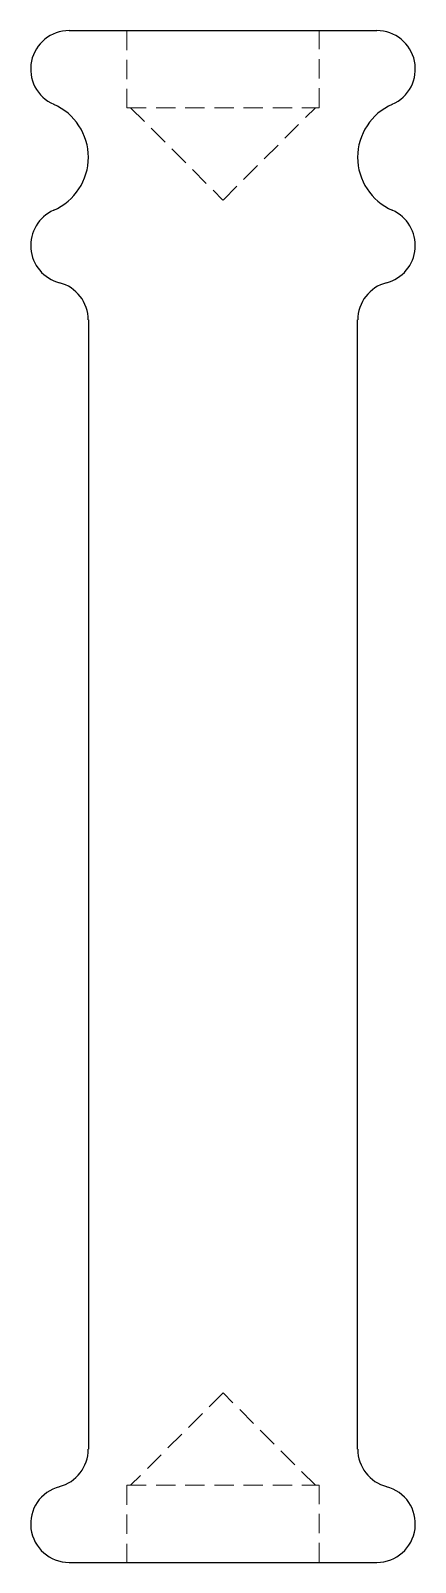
# Model space of a CAD drawing. Header units: millimetres. Extents: x 70 to 236, y 7 to 171.
# Drawn here: x 210.4 to 235.6, y 7 to 107 of the extents above.
import ezdxf

# ---------------------------------------------------------------- set-up
doc = ezdxf.new("R2010")
doc.units = ezdxf.units.MM
doc.linetypes.add('HIDDEN', pattern=[1.905, 1.27, -0.635])

msp = doc.modelspace()

# ---------------------------------------------------------------- linework, layer by layer
at = {"color": 7, "linetype": 'Continuous', "lineweight": 25}
for p, q in [((212.95, 107), (233.05, 107)), ((214.21, 88.11), (214.21, 14.38)), ((231.79, 14.38), (231.79, 88.11)), ((212.95, 7), (233.05, 7))]:
    msp.add_line(p, q, dxfattribs=at)
at = {"color": 7, "linetype": 'HIDDEN', "lineweight": 18}
for p, q in [((216.72, 107), (216.72, 101.97)), ((229.28, 101.97), (229.28, 107)), ((216.72, 101.97), (229.28, 101.97)), ((216.97, 101.97), (223, 95.94)), ((223, 95.94), (229.03, 101.97)), ((223, 18.06), (216.97, 12.03)), ((229.03, 12.03), (223, 18.06)), ((216.72, 12.03), (229.28, 12.03)), ((216.72, 12.03), (216.72, 7)), ((229.28, 7), (229.28, 12.03))]:
    msp.add_line(p, q, dxfattribs=at)
at = {"color": 7, "linetype": 'Continuous', "lineweight": 25}
for centre, radius, start, end in [((212.95, 104.49), 2.51, 90, 246.4218), ((233.05, 104.49), 2.51, 293.5782, 90), ((210.44, 98.73), 3.77, 293.5782, 66.4218), ((235.56, 98.73), 3.77, 113.5782, 246.4218), ((212.95, 92.97), 2.51, 113.5782, 255.5225), ((233.05, 92.97), 2.51, 284.4775, 66.4218), ((211.69, 88.11), 2.51, 0, 75.5225), ((234.31, 88.11), 2.51, 104.4775, 180), ((211.69, 14.38), 2.51, 284.4775, 0), ((234.31, 14.38), 2.51, 180, 255.5225), ((212.95, 9.51), 2.51, 104.4775, 270), ((233.05, 9.51), 2.51, 270, 75.5225)]:
    msp.add_arc(centre, radius, start, end, dxfattribs=at)

doc.saveas('drawing.dxf')
